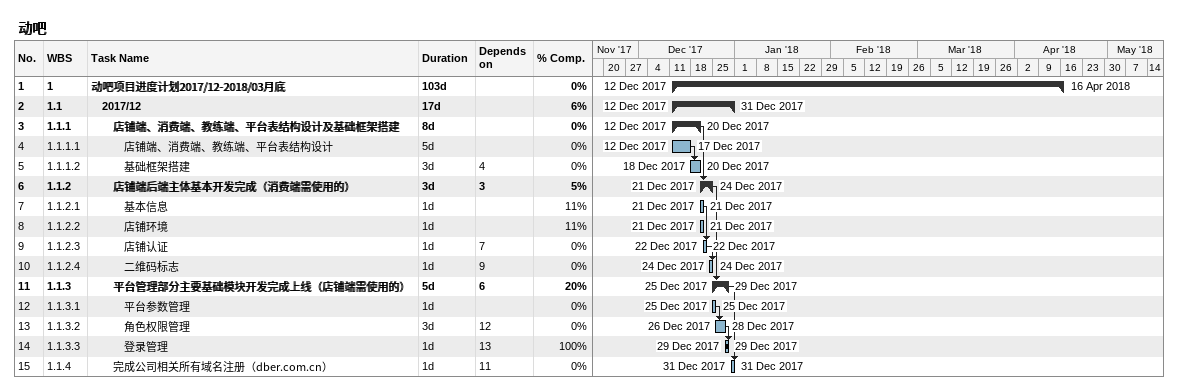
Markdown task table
动吧

| ID | WBS | Task | Duration | Start | Finish | Predecessors | % complete |
|---|---|---|---|---|---|---|---|
| 1 | 1 | **动吧项目进度计划2017/12-2018/03月底** | 103d | 2017-12-12 | 2018-04-16 |  | 0 |
| 2 | 1.1 | **2017/12** | 17d | 2017-12-12 | 2017-12-31 |  | 6 |
| 3 | 1.1.1 | **店铺端、消费端、教练端、平台表结构设计及基础框架搭建** | 8d | 2017-12-12 | 2017-12-20 |  | 0 |
| 4 | 1.1.1.1 | 店铺端、消费端、教练端、平台表结构设计 | 5d | 2017-12-12 | 2017-12-17 |  | 0 |
| 5 | 1.1.1.2 | 基础框架搭建 | 3d | 2017-12-18 | 2017-12-20 | 4 | 0 |
| 6 | 1.1.2 | **店铺端后端主体基本开发完成（消费端需使用的）** | 3d | 2017-12-21 | 2017-12-24 | 3 | 5 |
| 7 | 1.1.2.1 | 基本信息 | 1d | 2017-12-21 | 2017-12-21 |  | 11 |
| 8 | 1.1.2.2 | 店铺环境 | 1d | 2017-12-21 | 2017-12-21 |  | 11 |
| 9 | 1.1.2.3 | 店铺认证 | 1d | 2017-12-22 | 2017-12-22 | 7 | 0 |
| 10 | 1.1.2.4 | 二维码标志 | 1d | 2017-12-24 | 2017-12-24 | 9 | 0 |
| 11 | 1.1.3 | **平台管理部分主要基础模块开发完成上线（店铺端需使用的）** | 5d | 2017-12-25 | 2017-12-29 | 6 | 20 |
| 12 | 1.1.3.1 | 平台参数管理 | 1d | 2017-12-25 | 2017-12-25 |  | 0 |
| 13 | 1.1.3.2 | 角色权限管理 | 3d | 2017-12-26 | 2017-12-28 | 12 | 0 |
| 14 | 1.1.3.3 | 登录管理 | 1d | 2017-12-29 | 2017-12-29 | 13 | 100 |
| 15 | 1.1.4 | 完成公司相关所有域名注册（dber.com.cn） | 1d | 2017-12-31 | 2017-12-31 | 11 | 0 |
